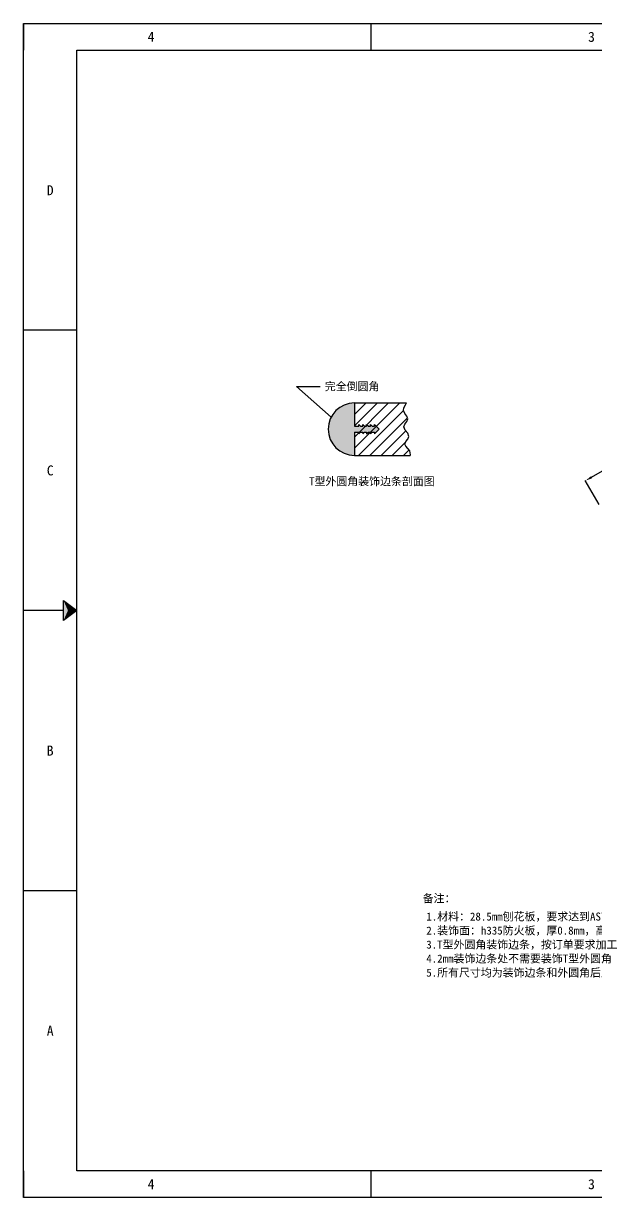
# Model space of a CAD drawing. Header units: inches. Extents: x 777 to 29406, y -38596 to 2393.
# Drawn here: x 24542 to 26177, y -38596 to -35246 of the extents above; entities that cross this region are included whole.
import ezdxf
from ezdxf.enums import TextEntityAlignment as Align

# ---------------------------------------------------------------- set-up
doc = ezdxf.new("R2010")
doc.units = ezdxf.units.IN
doc.header["$LTSCALE"] = 0.605
doc.header["$MEASUREMENT"] = 0
doc.header["$PDMODE"] = 3
doc.header["$PDSIZE"] = 0.25
doc.linetypes.add('DOT', pattern=[0.2, 0.1, -0.1])
doc.layers.get('0').update_dxf_attribs({"linetype": 'CONTINUOUS'})
doc.layers.get('Defpoints').update_dxf_attribs({"linetype": 'CONTINUOUS'})
for name, color, linetype in [('02-05848-001_DXF_HATCHING', 7, 'CONTINUOUS'), ('02-05848-001_DXF_TEXT', 7, 'CONTINUOUS'), ('print', 30, 'CONTINUOUS')]:
    doc.layers.add(name, color=color, linetype=linetype)
doc.layers.add('dim', color=2, linetype='CONTINUOUS', lineweight=9)
doc.styles.add('Dartop', font='')
doc.styles.add('hzHT', font='simhei.ttf')
doc.styles.get("Standard").update_dxf_attribs({"font": 'txt', "width": 0.7})
doc.styles.get('Dartop').set_extended_font_data('FangSong_GB2312')
doc.dimstyles.new('ISO-25', dxfattribs={"dimtxt": 20, "dimasz": 20, "dimexe": 1.25, "dimexo": 0.625, "dimtad": 1, "dimdec": 1, "dimtxsty": 'Standard', "dimcen": 2.5, "dimadec": 0, "dimazin": 0, "dimtfac": 1, "dimtdec": 1, "dimtmove": 0, "dimatfit": 3, "dimfxl": 0, "dimarcsym": 0})
doc.dimstyles.get("Standard").update_dxf_attribs({"dimtxt": 0.1, "dimasz": 0.125, "dimexe": 0.18, "dimexo": 0.0625, "dimgap": 0.09, "dimtad": 0, "dimtih": 1, "dimtoh": 1, "dimdec": 3, "dimzin": 4, "dimdsep": 46, "dimtxsty": 'Standard', "dimblk": '_FILLED', "dimblk1": '_FILLED', "dimblk2": '_FILLED', "dimcen": 0.09, "dimadec": 0, "dimazin": 0, "dimtol": 1, "dimtp": 0.008, "dimtm": 0.008, "dimtfac": 1, "dimtdec": 3, "dimtofl": 0, "dimtmove": 0, "dimatfit": 3, "dimldrblk": '_FILLED', "dimfxl": 0, "dimtolj": 1, "dimtzin": 4, "dimarcsym": 0})

# ---------------------------------------------------------------- blocks, each defined once
blk = doc.blocks.new('_FILLED')
at = {"color": 0, "linetype": 'ByBlock'}
blk.add_solid([(0, 0), (-1, 0.16), (-1, -0.16)], dxfattribs=at)
blk = doc.blocks.new('*U3')
at = {"color": 254, "linetype": 'Continuous', "extrusion": (0, 0, -1)}
for points in [[(-0.833, 11), (-0.75, 10.812), (-0.75, 11.188)], [(-0.833, 11), (-0.75, 11.188), (-1, 11)], [(-0.833, 11), (-1, 11), (-0.75, 10.812)]]:
    blk.add_solid(points, dxfattribs=at)
blk = doc.blocks.new('*D126')
at = {"layer": 'Defpoints', "color": 0}
for p in [(26944.4, -36086.9), (26983.8, -36154.8), (26185.1, -36618.3)]:
    blk.add_point(p, dxfattribs=at)
at = {"layer": 'dim', "color": 0, "lineweight": -2}
for p, q in [((26163, -36540.3), (26927.1, -36096.9)), ((26983.5, -36154.3), (26943.8, -36085.8)), ((26184.8, -36617.8), (26145, -36549.3))]:
    blk.add_line(p, q, dxfattribs=at)
at = {"layer": 'dim', "color": 0}
for points in [[(26925.4, -36094), (26928.8, -36099.8), (26944.4, -36086.9)], [(26161.3, -36537.4), (26164.6, -36543.2), (26145.7, -36550.3)]]:
    blk.add_solid(points, dxfattribs=at)
at = {"layer": 'dim', "color": 0, "insert": (26538.9, -36308), "char_height": 20, "attachment_point": 5, "rotation": 30.1245}
blk.add_mtext('923,5 [36 3/8]', dxfattribs=at)
blk = doc.blocks.new('*D136')
at = {"layer": 'Defpoints', "color": 0}
for p in [(26108.1, -36484.9), (26488.1, -37143.1), (26774.3, -37138.4), (26595, -37198.8), (26559.4, -37262.5)]:
    blk.add_point(p, dxfattribs=at)
at = {"layer": 'dim', "color": 0, "lineweight": -2}
blk.add_line((26488.4, -37143.7), (26520.9, -37199.9), dxfattribs=at)
blk.add_arc((26557.6, -37263.5), 74.7, 45.3813, 104.6187, dxfattribs=at)
at = {"layer": 'dim', "color": 0}
for points in [[(26540, -37194.3), (26537.5, -37188.1), (26520.3, -37198.8)], [(26612.7, -37208.3), (26607.5, -37212.4), (26622.3, -37226.2)]]:
    blk.add_solid(points, dxfattribs=at)
at = {"layer": 'dim', "color": 0, "insert": (26580.1, -37179.5), "char_height": 20, "attachment_point": 5, "rotation": 345}
blk.add_mtext('90,0°', dxfattribs=at)

msp = doc.modelspace()

# ---------------------------------------------------------------- hatches: boundary and pattern name
at = {"layer": '02-05848-001_DXF_HATCHING', "linetype": 'Continuous'}
h = msp.add_hatch(color=2, dxfattribs=at)
edge = h.paths.add_edge_path()
edge.add_line((25504.17, -36411.4), (25510.21, -36411.4))
edge.add_line((25510.21, -36411.4), (25510.21, -36416.44))
edge.add_line((25510.21, -36416.44), (25515.27, -36411.4))
edge.add_line((25515.27, -36411.4), (25521.32, -36411.4))
edge.add_line((25521.32, -36411.4), (25521.32, -36416.44))
edge.add_line((25521.32, -36416.44), (25526.38, -36411.4))
edge.add_line((25526.38, -36411.4), (25532.42, -36411.4))
edge.add_line((25532.42, -36411.4), (25532.42, -36416.44))
edge.add_line((25532.42, -36416.44), (25537.48, -36411.4))
edge.add_line((25537.48, -36411.4), (25543.52, -36411.4))
edge.add_line((25543.52, -36411.4), (25543.52, -36416.44))
edge.add_line((25543.52, -36416.44), (25556.8, -36403.21))
edge.add_line((25543.52, -36389.98), (25556.8, -36403.21))
edge.add_line((25543.52, -36395.02), (25543.52, -36389.98))
edge.add_line((25537.48, -36395.02), (25543.52, -36395.02))
edge.add_line((25532.42, -36389.98), (25537.48, -36395.02))
edge.add_line((25532.42, -36395.02), (25532.42, -36389.98))
edge.add_line((25526.38, -36395.02), (25532.42, -36395.02))
edge.add_line((25521.32, -36389.98), (25526.38, -36395.02))
edge.add_line((25521.32, -36395.02), (25521.32, -36389.98))
edge.add_line((25515.27, -36395.02), (25521.32, -36395.02))
edge.add_line((25510.21, -36389.98), (25515.27, -36395.02))
edge.add_line((25510.21, -36395.02), (25510.21, -36389.98))
edge.add_line((25504.17, -36395.02), (25510.21, -36395.02))
edge.add_line((25499.11, -36389.98), (25504.17, -36395.02))
edge.add_line((25499.11, -36395.02), (25499.11, -36389.98))
edge.add_line((25486.54, -36395.02), (25499.11, -36395.02))
edge.add_line((25486.54, -36328.41), (25486.54, -36395.02))
edge.add_arc((25486.54, -36403.21), 74.8, 90, 270)
edge.add_line((25486.54, -36411.4), (25486.54, -36478.01))
edge.add_line((25486.54, -36411.4), (25499.11, -36411.4))
edge.add_line((25499.11, -36411.4), (25499.11, -36416.44))
edge.add_line((25499.11, -36416.44), (25504.17, -36411.4))

# ---------------------------------------------------------------- linework, layer by layer
at = {"color": 0, "linetype": 'DOT'}
for p, q in [((24542.34, -35245.51), (29303.58, -35245.51)), ((24542.34, -38519.72), (24542.34, -35321.66)), ((29303.58, -38595.87), (24542.34, -38595.87))]:
    msp.add_line(p, q, dxfattribs=at)
at = {"color": 0}
for p, q in [((24542.34, -35245.51), (24542.34, -35321.66)), ((25534.43, -35321.66), (25534.43, -35245.51)), ((24694.63, -38519.72), (24694.63, -35321.66)), ((24694.63, -35321.66), (29227.43, -35321.66)), ((24694.63, -36121.17), (24542.34, -36121.17)), ((24656.56, -36920.69), (24542.34, -36920.69)), ((24694.63, -37720.2), (24542.34, -37720.2)), ((24542.34, -38519.72), (24542.34, -38595.87)), ((29227.43, -38519.72), (24694.63, -38519.72)), ((25534.43, -38595.87), (25534.43, -38519.72))]:
    msp.add_line(p, q, dxfattribs=at)
at = {"color": 2, "linetype": 'Continuous'}
for p, q in [((25486.54, -36361.67), (25519.8, -36328.41)), ((25486.54, -36393.7), (25551.83, -36328.41)), ((25486.54, -36425.72), (25583.86, -36328.41)), ((25486.54, -36457.75), (25615.88, -36328.41)), ((25498.3, -36478.01), (25626.01, -36350.3)), ((25530.33, -36478.01), (25637.47, -36370.87)), ((25562.36, -36478.01), (25632.7, -36407.67)), ((25594.39, -36478.01), (25632.2, -36440.2)), ((25626.41, -36478.01), (25642.27, -36462.16))]:
    msp.add_line(p, q, dxfattribs=at)
at = {"color": 7, "linetype": 'Continuous'}
for p, q in [((25486.54, -36328.41), (25486.54, -36395.02)), ((25486.54, -36328.41), (25634.92, -36328.41)), ((25625.96, -36350.18), (25627.54, -36342.21)), ((25629.79, -36358.09), (25625.96, -36350.18)), ((25627.54, -36342.21), (25632.19, -36334.06)), ((25632.19, -36334.06), (25634.92, -36328.41)), ((25635.64, -36365.94), (25629.79, -36358.09)), ((25630.45, -36389.06), (25635.68, -36381.42)), ((25638.57, -36373.83), (25635.64, -36365.94)), ((25635.68, -36381.42), (25638.57, -36373.83)), ((25486.54, -36395.02), (25499.11, -36395.02)), ((25486.54, -36411.4), (25486.54, -36478.01)), ((25486.54, -36411.4), (25499.11, -36411.4)), ((25499.11, -36395.02), (25499.11, -36389.98)), ((25499.11, -36389.98), (25504.17, -36395.02)), ((25499.11, -36416.44), (25504.17, -36411.4)), ((25499.11, -36411.4), (25499.11, -36416.44)), ((25504.17, -36395.02), (25510.21, -36395.02)), ((25504.17, -36411.4), (25510.21, -36411.4)), ((25510.21, -36395.02), (25510.21, -36389.98)), ((25510.21, -36389.98), (25515.27, -36395.02)), ((25510.21, -36416.44), (25515.27, -36411.4)), ((25510.21, -36411.4), (25510.21, -36416.44)), ((25515.27, -36395.02), (25521.32, -36395.02)), ((25515.27, -36411.4), (25521.32, -36411.4)), ((25521.32, -36395.02), (25521.32, -36389.98)), ((25521.32, -36389.98), (25526.38, -36395.02)), ((25521.32, -36416.44), (25526.38, -36411.4)), ((25521.32, -36411.4), (25521.32, -36416.44)), ((25526.38, -36395.02), (25532.42, -36395.02)), ((25526.38, -36411.4), (25532.42, -36411.4)), ((25532.42, -36395.02), (25532.42, -36389.98)), ((25532.42, -36389.98), (25537.48, -36395.02)), ((25532.42, -36416.44), (25537.48, -36411.4)), ((25532.42, -36411.4), (25532.42, -36416.44)), ((25537.48, -36395.02), (25543.52, -36395.02)), ((25537.48, -36411.4), (25543.52, -36411.4)), ((25543.52, -36395.02), (25543.52, -36389.98)), ((25543.52, -36389.98), (25556.8, -36403.21)), ((25543.52, -36416.44), (25556.8, -36403.21)), ((25543.52, -36411.4), (25543.52, -36416.44)), ((25627.53, -36396.69), (25630.45, -36389.06)), ((25631.33, -36405.9), (25627.53, -36396.69)), ((25638.44, -36415.06), (25631.33, -36405.9)), ((25641.72, -36424.27), (25638.44, -36415.06)), ((25629.9, -36445.55), (25632.84, -36438.72)), ((25632.84, -36452.07), (25629.9, -36445.55)), ((25632.84, -36438.72), (25638.33, -36431.55)), ((25638.33, -36431.55), (25641.72, -36424.27)), ((25486.54, -36478.01), (25645.57, -36478.01)), ((25639.18, -36458.48), (25632.84, -36452.07)), ((25644.87, -36465.26), (25639.18, -36458.48)), ((25646.22, -36476.63), (25644.87, -36465.26)), ((25645.57, -36478.01), (25646.22, -36476.63))]:
    msp.add_line(p, q, dxfattribs=at)
at = {"color": 0}
msp.add_lwpolyline([(24694.63, -36920.69), (24656.56, -36949.24), (24656.56, -36892.13), (24694.63, -36920.69)], close=True, dxfattribs=at)
at = {"color": 7, "linetype": 'Continuous'}
msp.add_arc((25486.54, -36403.21), 74.8, 90, 270, dxfattribs=at)
at = {"layer": 'print'}
msp.add_lwpolyline([(24542.34, -35245.51), (29379.72, -35245.51), (29379.72, -38595.87), (24542.34, -38595.87)], close=True, dxfattribs=at)

# ---------------------------------------------------------------- block references
at = {"color": 0, "linetype": 'Continuous', "xscale": 152.2888407109637, "yscale": 152.2888407109637, "zscale": 152.2888407109637}
msp.add_blockref('*U3', (24542.34, -38595.87), dxfattribs=at)

# ---------------------------------------------------------------- texts
at = {"color": 0}
for s, height, style, p in [('4', 28.55, 'Dartop', (24906.24, -35283.58)), ('3', 28.55, 'Dartop', (26162.62, -35283.58)), ('D', 28.55, 'Dartop', (24618.49, -35721.41)), ('C', 28.55, 'Dartop', (24618.49, -36520.93)), ('T型外圆角装饰边条剖面图', 22.8433, 'hzHT', (25536.16, -36551.94)), ('B', 28.55, 'Dartop', (24618.49, -37320.45)), ('备注：', 22.843, 'hzHT', (25727.82, -37742.1)), ('1.材料：28.5mm刨花板，要求达到ASTM A208.1 M3级标准', 22.8433, 'hzHT', (26080.51, -37794.08)), ('2.装饰面：h335防火板，厚0.8mm，高压贴合           ', 22.8433, 'hzHT', (26080.51, -37834.08)), ('3.T型外圆角装饰边条，按订单要求加工               ', 22.8433, 'hzHT', (26080.51, -37874.08)), ('4.2mm装饰边条处不需要装饰T型外圆角                ', 22.8433, 'hzHT', (26080.51, -37914.08)), ('5.所有尺寸均为装饰边条和外圆角后尺寸              ', 22.8433, 'hzHT', (26080.51, -37954.08)), ('A', 28.55, 'Dartop', (24618.49, -38119.96)), ('4', 28.55, 'Dartop', (24906.24, -38557.79)), ('3', 28.55, 'Dartop', (26162.62, -38557.79))]:
    msp.add_text(s, height=height, dxfattribs=dict(at, style=style)).set_placement(p, align=Align.MIDDLE_CENTER)
at = {"layer": 'dim', "color": 0, "style": 'hzHT'}
msp.add_text('完全倒圆角', height=22.843, dxfattribs=at).set_placement((25479.84, -36281.19), align=Align.MIDDLE_CENTER)

# ---------------------------------------------------------------- dimensions: what is measured, and where the dimension line sits
at = {"layer": 'dim'}
dim = msp.add_aligned_dim(p1=(26185.11, -36618.31), p2=(26983.85, -36154.83), distance=78.59, dimstyle='ISO-25', dxfattribs=at)
dim.commit()
dim.dimension.update_dxf_attribs({"geometry": '*D126', "text_midpoint": (26538.87, -36307.97)})
dim = msp.add_angular_dim_2l(base=(26594.99, -37198.81), line1=((26108.1, -36484.93), (26488.1, -37143.11)), line2=((26559.36, -37262.52), (26774.33, -37138.41)), dimstyle='ISO-25', override={"dimadec": 1}, dxfattribs=at)
dim.commit()
dim.dimension.update_dxf_attribs({"geometry": '*D136', "text_midpoint": (26580.15, -37179.47)})

# ---------------------------------------------------------------- leaders
at = {"layer": '02-05848-001_DXF_TEXT', "color": 2, "linetype": 'Continuous'}
msp.add_leader([(25420.21, -36368.62), (25321.3, -36281.47), (25388.8, -36281.47)], dimstyle='Standard', override={"dimtad": 0}, dxfattribs=at)

doc.saveas('drawing.dxf')
